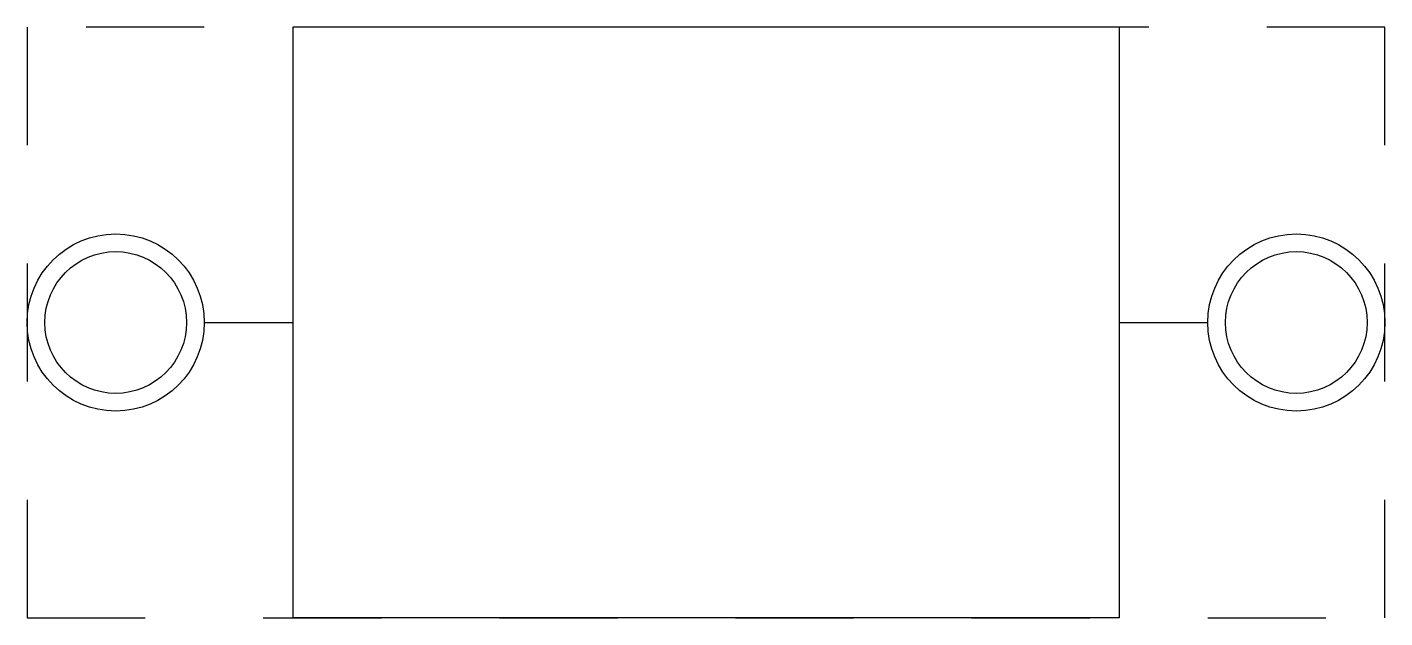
# Model space of a CAD drawing. Extents: x -0.8 to 10.8, y -2.5 to 2.5.
import ezdxf

# ---------------------------------------------------------------- set-up
doc = ezdxf.new("R2010")
doc.units = 0
doc.linetypes.add('虚线', pattern=[2, 1, -1])
for name, color, linetype in [('粗实线层', 7, 'CONTINUOUS'), ('细实线层', 7, 'CONTINUOUS'), ('虚线层', 6, '虚线')]:
    doc.layers.add(name, color=color, linetype=linetype)

msp = doc.modelspace()

# ---------------------------------------------------------------- linework, layer by layer
at = {"layer": '粗实线层'}
for p, q in [((8.5, 2.5), (1.5, 2.5)), ((1.5, 2.5), (1.5, -2.5)), ((8.5, 2.5), (8.5, -2.5)), ((0.75, 0), (1.5, 0)), ((8.5, 0), (9.25, 0)), ((8.5, -2.5), (1.5, -2.5))]:
    msp.add_line(p, q, dxfattribs=at)
at = {"layer": '细实线层'}
for centre, radius in [((0, 0), 0.75), ((10, 0), 0.75), ((0, 0), 0.6), ((10, 0), 0.6)]:
    msp.add_circle(centre, radius, dxfattribs=at)
at = {"layer": '虚线层'}
msp.add_lwpolyline([(-0.75, 2.5), (-0.75, -2.5), (10.75, -2.5), (10.75, 2.5)], close=True, dxfattribs=at)

doc.saveas('drawing.dxf')
